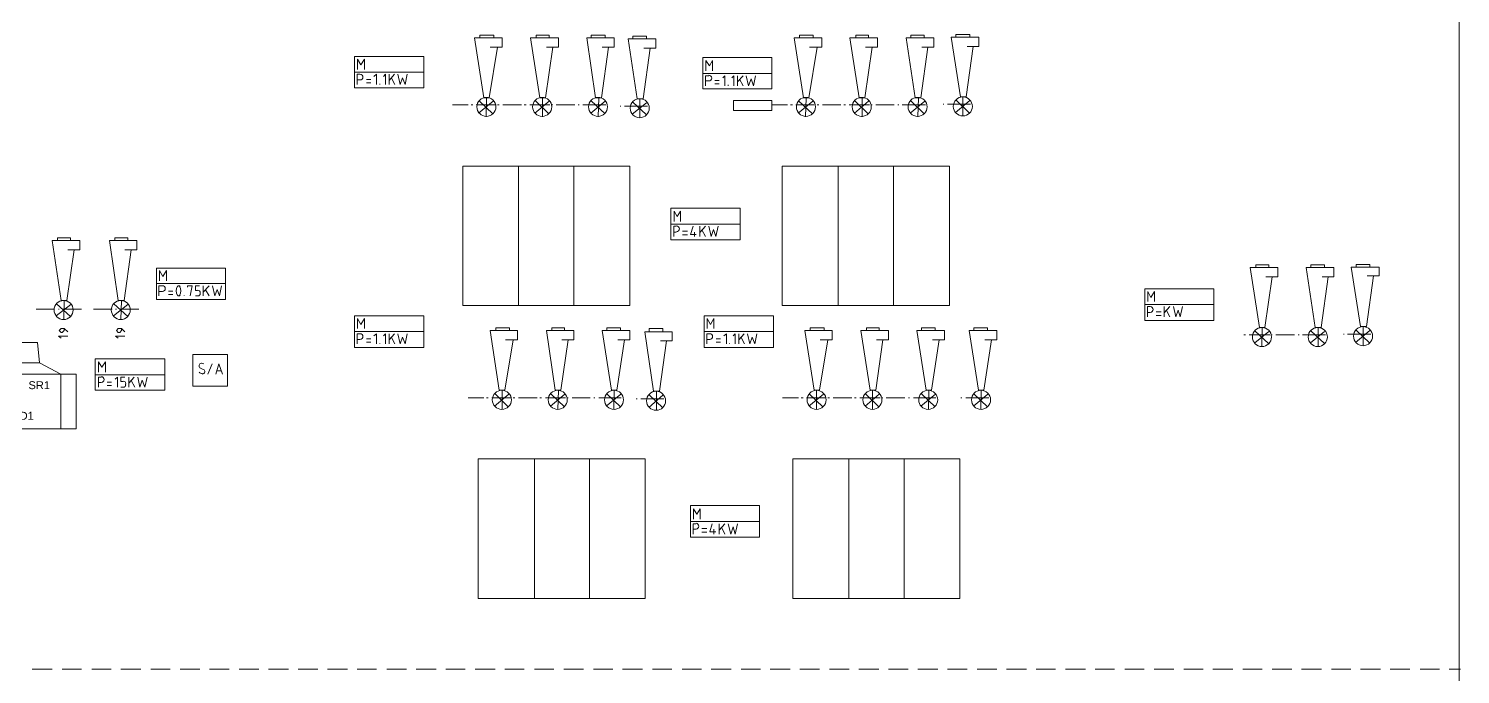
# Model space of a CAD drawing. Header units: millimetres. Extents: x 7 to 416, y 7 to 290.
# Drawn here: x 276.3 to 413.2, y 91.7 to 153.4 of the extents above; entities that cross this region are included whole.
import ezdxf

# ---------------------------------------------------------------- set-up
doc = ezdxf.new("R2010")
doc.units = ezdxf.units.MM
doc.header["$MEASUREMENT"] = 0
doc.layers.get('0').update_dxf_attribs({"linetype": 'CONTINUOUS'})
doc.styles.add('Arial$001', font='arial.ttf', dxfattribs={"height": 1.786464})

msp = doc.modelspace()

# ---------------------------------------------------------------- linework, layer by layer
at = {"color": 0, "linetype": 'Continuous', "lineweight": 15, "true_color": 0x000007}
msp.add_lwpolyline([(6.68, 6.59), (413.06, 6.59), (413.06, 290.09), (6.68, 290.09)], close=True, dxfattribs=at)
at = {"color": 0, "linetype": 'Continuous', "lineweight": 5, "true_color": 0x000007}
for points in [[(319.84, 146.78), (318.95, 152.51), (321.23, 152.51)], [(319.46, 152.76), (319.46, 152.51), (319.46, 152.51)], [(319.46, 152.76), (320.77, 152.76), (320.77, 152.76)], [(321.23, 152.51), (321.58, 152.51), (321.58, 151.61), (320.44, 151.61)], [(320.77, 152.76), (320.77, 152.51), (320.77, 152.51)], [(325.17, 146.78), (324.29, 152.51), (326.58, 152.51)], [(324.84, 152.76), (324.84, 152.51), (324.84, 152.51)], [(324.84, 152.76), (326.06, 152.76), (326.06, 152.76)], [(326.58, 152.51), (326.96, 152.51), (326.96, 151.61), (325.81, 151.61)], [(326.06, 152.76), (326.06, 152.51), (326.06, 152.51)], [(330.51, 146.78), (329.67, 152.51), (331.87, 152.51)], [(330.08, 152.76), (330.08, 152.51), (330.08, 152.51)], [(330.08, 152.76), (331.41, 152.76), (331.41, 152.76)], [(331.87, 152.51), (332.28, 152.51), (332.28, 151.61), (331.14, 151.61)], [(331.41, 152.76), (331.41, 152.51), (331.41, 152.51)], [(334.5, 146.7), (333.61, 152.42), (335.81, 152.42)], [(334.07, 152.67), (334.07, 152.42), (334.07, 152.42)], [(334.07, 152.67), (335.38, 152.67), (335.38, 152.67)], [(335.81, 152.42), (336.27, 152.42), (336.27, 151.53), (335.13, 151.53)], [(335.38, 152.67), (335.38, 152.42), (335.38, 152.42)], [(350.39, 146.78), (349.49, 152.51), (351.78, 152.51)], [(350, 152.76), (350, 152.51), (350, 152.51)], [(350, 152.76), (351.31, 152.76), (351.31, 152.76)], [(351.78, 152.51), (352.12, 152.51), (352.12, 151.61), (350.96, 151.61)], [(351.31, 152.76), (351.31, 152.51), (351.31, 152.51)], [(355.71, 146.78), (354.82, 152.51), (357.12, 152.51)], [(355.38, 152.76), (355.38, 152.51), (355.38, 152.51)], [(355.38, 152.76), (356.61, 152.76), (356.61, 152.76)], [(357.12, 152.51), (357.45, 152.51), (357.45, 151.61), (356.31, 151.61)], [(356.61, 152.76), (356.61, 152.51), (356.61, 152.51)], [(361.06, 146.78), (360.21, 152.51), (362.36, 152.51)], [(360.63, 152.76), (360.63, 152.51), (360.63, 152.51)], [(360.63, 152.76), (361.93, 152.76), (361.93, 152.76)], [(362.36, 152.51), (362.83, 152.51), (362.83, 151.61), (361.69, 151.61)], [(361.93, 152.76), (361.93, 152.51), (361.93, 152.51)], [(365.38, 146.87), (364.48, 152.59), (366.68, 152.59)], [(364.95, 152.84), (364.95, 152.59), (364.95, 152.59)], [(364.95, 152.84), (366.27, 152.84), (366.27, 152.84)], [(366.68, 152.59), (367.15, 152.59), (367.15, 151.7), (366.01, 151.7)], [(366.27, 152.84), (366.27, 152.59), (366.27, 152.59)], [(321.15, 151.61), (320.35, 146.78), (319.84, 146.78)], [(326.41, 151.61), (325.73, 146.78), (325.17, 146.78)], [(331.74, 151.61), (331.06, 146.78), (330.51, 146.78)], [(335.73, 151.53), (335.05, 146.7), (334.5, 146.7)], [(351.69, 151.61), (350.88, 146.78), (350.39, 146.78)], [(356.94, 151.61), (356.23, 146.78), (355.71, 146.78)], [(362.28, 151.61), (361.6, 146.78), (361.06, 146.78)], [(366.6, 151.7), (365.92, 146.87), (365.38, 146.87)], [(320.73, 146.45), (319.33, 145.31), (319.33, 145.31)], [(319.38, 146.48), (320.68, 145.26), (320.68, 145.26)], [(320.06, 144.96), (320.09, 146.78), (320.09, 146.78)], [(326.06, 146.45), (324.71, 145.31), (324.71, 145.31)], [(324.76, 146.48), (326.03, 145.26), (326.03, 145.26)], [(325.43, 144.96), (325.43, 146.78), (325.43, 146.78)], [(331.44, 146.45), (330.05, 145.31), (330.05, 145.31)], [(330.08, 146.48), (331.41, 145.26), (331.41, 145.26)], [(330.76, 144.96), (330.81, 146.78), (330.81, 146.78)], [(334.75, 144.88), (334.75, 146.7), (334.75, 146.7)], [(351.26, 146.45), (349.87, 145.31), (349.87, 145.31)], [(349.91, 146.48), (351.23, 145.26), (351.23, 145.26)], [(350.58, 144.96), (350.63, 146.78), (350.63, 146.78)], [(356.61, 146.45), (355.25, 145.31), (355.25, 145.31)], [(355.3, 146.48), (356.56, 145.26), (356.56, 145.26)], [(355.98, 144.96), (355.98, 146.78), (355.98, 146.78)], [(361.98, 146.45), (360.59, 145.31), (360.59, 145.31)], [(360.63, 146.48), (361.93, 145.26), (361.93, 145.26)], [(361.31, 144.96), (361.36, 146.78), (361.36, 146.78)], [(366.27, 146.53), (364.91, 145.39), (364.91, 145.39)], [(364.95, 146.58), (366.22, 145.34), (366.22, 145.34)], [(365.62, 145.05), (365.62, 146.87), (365.62, 146.87)], [(318.32, 146.1), (316.83, 146.1), (316.83, 146.1)], [(318.78, 146.1), (318.62, 146.1), (318.62, 146.1)], [(320.9, 146.1), (319.11, 146.1), (319.11, 146.1)], [(320.9, 146.1), (319.38, 146.1), (320.9, 146.1), (320.35, 146.1)], [(319.38, 146.1), (319.92, 146.1), (319.92, 146.1)], [(321.31, 146.1), (321.15, 146.1), (321.15, 146.1)], [(323.43, 146.1), (321.66, 146.1), (321.66, 146.1)], [(323.86, 146.1), (323.7, 146.1), (323.7, 146.1)], [(325.98, 146.1), (324.21, 146.1), (324.21, 146.1)], [(326.15, 146.1), (324.76, 146.1), (326.15, 146.1), (325.73, 146.1)], [(324.76, 146.1), (325.17, 146.1), (325.17, 146.1)], [(326.41, 146.1), (326.33, 146.1), (326.33, 146.1)], [(328.53, 146.1), (326.74, 146.1), (326.74, 146.1)], [(328.94, 146.1), (328.86, 146.1), (328.86, 146.1)], [(330.81, 146.1), (329.29, 146.1), (329.29, 146.1)], [(331.49, 146.1), (330, 146.1), (331.49, 146.1), (330.98, 146.1)], [(330, 146.1), (330.51, 146.1), (330.51, 146.1)], [(332.93, 145.99), (332.85, 145.99), (332.85, 145.99)], [(334.75, 145.99), (333.26, 145.99), (333.26, 145.99)], [(335.46, 145.99), (333.99, 145.99), (335.46, 145.99), (334.91, 145.99)], [(333.99, 145.99), (334.5, 145.99), (334.5, 145.99)], [(335.38, 146.32), (334.02, 145.23), (334.02, 145.23)], [(334.07, 146.37), (335.34, 145.18), (335.34, 145.18)], [(348.85, 146.1), (347.37, 146.1), (347.37, 146.1)], [(349.33, 146.1), (349.14, 146.1), (349.14, 146.1)], [(351.39, 146.1), (349.66, 146.1), (349.66, 146.1)], [(351.39, 146.1), (349.91, 146.1), (351.39, 146.1), (350.88, 146.1)], [(349.91, 146.1), (350.47, 146.1), (350.47, 146.1)], [(351.86, 146.1), (351.69, 146.1), (351.69, 146.1)], [(353.94, 146.1), (352.21, 146.1), (352.21, 146.1)], [(354.41, 146.1), (354.24, 146.1), (354.24, 146.1)], [(356.52, 146.1), (354.74, 146.1), (354.74, 146.1)], [(356.69, 146.1), (355.3, 146.1), (356.69, 146.1), (356.23, 146.1)], [(355.3, 146.1), (355.71, 146.1), (355.71, 146.1)], [(356.94, 146.1), (356.86, 146.1), (356.86, 146.1)], [(359.06, 146.1), (357.29, 146.1), (357.29, 146.1)], [(359.49, 146.1), (359.4, 146.1), (359.4, 146.1)], [(361.36, 146.1), (359.82, 146.1), (359.82, 146.1)], [(362.03, 146.1), (360.54, 146.1), (362.03, 146.1), (361.52, 146.1)], [(360.54, 146.1), (361.06, 146.1), (361.06, 146.1)], [(363.8, 146.19), (363.72, 146.19), (363.72, 146.19)], [(365.62, 146.19), (364.15, 146.19), (364.15, 146.19)], [(366.35, 146.19), (364.86, 146.19), (366.35, 146.19), (365.84, 146.19)], [(364.86, 146.19), (365.38, 146.19), (365.38, 146.19)], [(328.44, 126.93), (317.81, 126.93), (317.81, 140.26), (328.44, 140.26)], [(323.15, 140.26), (323.15, 126.93), (323.15, 126.93)], [(333.77, 140.26), (328.44, 140.26), (328.44, 126.93), (333.77, 126.93)], [(328.44, 140.26), (328.44, 126.93), (328.44, 126.93)], [(333.77, 140.26), (333.77, 126.93), (333.77, 126.93)], [(358.97, 126.93), (348.35, 126.93), (348.35, 140.26), (358.97, 140.26)], [(353.68, 140.26), (353.68, 126.93), (353.68, 126.93)], [(364.32, 140.26), (358.97, 140.26), (358.97, 126.93), (364.32, 126.93)], [(358.97, 140.26), (358.97, 126.93), (358.97, 126.93)], [(364.32, 140.26), (364.32, 126.93), (364.32, 126.93)], [(279.43, 127.42), (278.57, 133.15), (280.82, 133.15)], [(279.09, 133.4), (279.09, 133.15), (279.09, 133.15)], [(279.09, 133.4), (280.31, 133.4), (280.31, 133.4)], [(280.82, 133.15), (281.21, 133.15), (281.21, 132.25), (280.06, 132.25)], [(280.31, 133.4), (280.31, 133.15), (280.31, 133.15)], [(284.89, 127.42), (284.05, 133.15), (286.33, 133.15)], [(284.55, 133.4), (284.55, 133.15), (284.55, 133.15)], [(284.55, 133.4), (285.79, 133.4), (285.79, 133.4)], [(286.33, 133.15), (286.67, 133.15), (286.67, 132.25), (285.52, 132.25)], [(285.79, 133.4), (285.79, 133.15), (285.79, 133.15)], [(280.66, 132.25), (279.98, 127.42), (279.43, 127.42)], [(286.12, 132.25), (285.44, 127.42), (284.89, 127.42)], [(393.97, 124.84), (393.07, 130.57), (395.36, 130.57)], [(393.62, 130.82), (393.62, 130.57), (393.62, 130.57)], [(393.62, 130.82), (394.86, 130.82), (394.86, 130.82)], [(395.36, 130.57), (395.71, 130.57), (395.71, 129.67), (394.56, 129.67)], [(394.86, 130.82), (394.86, 130.57), (394.86, 130.57)], [(399.3, 124.84), (398.42, 130.57), (400.62, 130.57)], [(398.88, 130.82), (398.88, 130.57), (398.88, 130.57)], [(398.88, 130.82), (400.19, 130.82), (400.19, 130.82)], [(400.62, 130.57), (401.08, 130.57), (401.08, 129.67), (399.94, 129.67)], [(400.19, 130.82), (400.19, 130.57), (400.19, 130.57)], [(403.63, 124.92), (402.74, 130.6), (404.94, 130.6)], [(403.2, 130.87), (403.2, 130.6), (403.2, 130.6)], [(403.2, 130.87), (404.51, 130.87), (404.51, 130.87)], [(404.94, 130.6), (405.4, 130.6), (405.4, 129.76), (404.26, 129.76)], [(404.51, 130.87), (404.51, 130.6), (404.51, 130.6)], [(395.19, 129.67), (394.48, 124.84), (393.97, 124.84)], [(400.54, 129.67), (399.86, 124.84), (399.3, 124.84)], [(404.86, 129.76), (404.18, 124.92), (403.63, 124.92)], [(279.68, 125.6), (279.73, 127.42), (279.73, 127.42)], [(285.14, 125.6), (285.19, 127.42), (285.19, 127.42)], [(278.79, 126.58), (277.05, 126.58), (277.05, 126.58)], [(280.36, 127.04), (278.95, 125.95), (278.95, 125.95)], [(279, 127.09), (280.31, 125.9), (280.31, 125.9)], [(279.25, 126.58), (279.17, 126.58), (279.17, 126.58)], [(281.37, 126.58), (279.6, 126.58), (279.6, 126.58)], [(284.3, 126.58), (282.51, 126.58), (282.51, 126.58)], [(285.82, 127.04), (284.43, 125.95), (284.43, 125.95)], [(284.46, 127.09), (285.79, 125.9), (285.79, 125.9)], [(284.73, 126.58), (284.63, 126.58), (284.63, 126.58)], [(286.85, 126.58), (285.06, 126.58), (285.06, 126.58)], [(280.06, 124.43), (279.73, 124.73), (279.43, 124.73), (279.25, 124.54), (279.43, 124.35), (279.52, 124.35), (279.73, 124.54), (279.73, 124.73)], [(285.52, 124.43), (285.19, 124.73), (284.89, 124.73), (284.73, 124.54), (284.89, 124.35), (285.03, 124.35), (285.19, 124.54), (285.19, 124.73)], [(321.31, 118.84), (320.44, 124.54), (322.72, 124.54)], [(320.98, 124.81), (320.98, 124.54), (320.98, 124.54)], [(320.98, 124.81), (322.29, 124.81), (322.29, 124.81)], [(322.72, 124.54), (323.05, 124.54), (323.05, 123.67), (321.91, 123.67)], [(322.29, 124.81), (322.29, 124.54), (322.29, 124.54)], [(326.66, 118.84), (325.81, 124.54), (328.05, 124.54)], [(326.33, 124.81), (326.33, 124.54), (326.33, 124.54)], [(326.33, 124.81), (327.55, 124.81), (327.55, 124.81)], [(328.05, 124.54), (328.44, 124.54), (328.44, 123.67), (327.29, 123.67)], [(327.55, 124.81), (327.55, 124.54), (327.55, 124.54)], [(332.04, 118.84), (331.14, 124.54), (333.34, 124.54)], [(331.57, 124.81), (331.57, 124.54), (331.57, 124.54)], [(331.57, 124.81), (332.88, 124.81), (332.88, 124.81)], [(333.34, 124.54), (333.77, 124.54), (333.77, 123.67), (332.63, 123.67)], [(332.88, 124.81), (332.88, 124.54), (332.88, 124.54)], [(335.64, 124.73), (335.64, 124.43), (335.64, 124.43)], [(335.64, 124.73), (336.95, 124.73), (336.95, 124.73)], [(336.95, 124.73), (336.95, 124.43), (336.95, 124.43)], [(351.39, 118.84), (350.5, 124.54), (352.8, 124.54)], [(351.01, 124.81), (351.01, 124.54), (351.01, 124.54)], [(351.01, 124.81), (352.37, 124.81), (352.37, 124.81)], [(352.8, 124.54), (353.13, 124.54), (353.13, 123.67), (351.99, 123.67)], [(352.37, 124.81), (352.37, 124.54), (352.37, 124.54)], [(356.74, 118.84), (355.85, 124.54), (358.13, 124.54)], [(356.39, 124.81), (356.39, 124.54), (356.39, 124.54)], [(356.39, 124.81), (357.62, 124.81), (357.62, 124.81)], [(358.13, 124.54), (358.51, 124.54), (358.51, 123.67), (357.37, 123.67)], [(357.62, 124.81), (357.62, 124.54), (357.62, 124.54)], [(362.12, 118.84), (361.22, 124.54), (363.42, 124.54)], [(361.65, 124.81), (361.65, 124.54), (361.65, 124.54)], [(361.65, 124.81), (362.96, 124.81), (362.96, 124.81)], [(363.42, 124.54), (363.85, 124.54), (363.85, 123.67), (362.71, 123.67)], [(362.96, 124.81), (362.96, 124.54), (362.96, 124.54)], [(367.11, 118.84), (366.22, 124.54), (368.42, 124.54)], [(366.65, 124.81), (366.65, 124.54), (366.65, 124.54)], [(366.65, 124.81), (367.96, 124.81), (367.96, 124.81)], [(368.42, 124.54), (368.85, 124.54), (368.85, 123.67), (367.71, 123.67)], [(367.96, 124.81), (367.96, 124.54), (367.96, 124.54)], [(394.18, 123.02), (394.22, 124.84), (394.22, 124.84)], [(399.56, 123.02), (399.56, 124.84), (399.56, 124.84)], [(404.51, 124.54), (403.15, 123.4), (403.15, 123.4)], [(403.2, 124.59), (404.48, 123.37), (404.48, 123.37)], [(403.88, 123.1), (403.88, 124.92), (403.88, 124.92)], [(275.7, 123.4), (277.18, 123.4), (277.18, 123.4)], [(279.39, 120.39), (277.35, 121.45), (277.18, 123.4)], [(280.06, 124), (279.17, 124), (279.43, 123.83)], [(285.52, 124), (284.63, 124), (284.89, 123.83)], [(322.64, 123.67), (321.83, 118.84), (321.31, 118.84)], [(327.88, 123.67), (327.2, 118.84), (326.66, 118.84)], [(333.26, 123.67), (332.55, 118.84), (332.04, 118.84)], [(336.06, 118.75), (335.21, 124.43), (337.38, 124.43)], [(337.3, 123.57), (336.62, 118.75), (336.06, 118.75)], [(337.38, 124.43), (337.84, 124.43), (337.84, 123.57), (336.7, 123.57)], [(352.7, 123.67), (351.91, 118.84), (351.39, 118.84)], [(357.96, 123.67), (357.29, 118.84), (356.74, 118.84)], [(363.34, 123.67), (362.61, 118.84), (362.12, 118.84)], [(368.34, 123.67), (367.63, 118.84), (367.11, 118.84)], [(392.64, 124.13), (392.48, 124.13), (392.48, 124.13)], [(394.73, 124.13), (392.99, 124.13), (392.99, 124.13)], [(393.51, 124.51), (394.81, 123.32), (394.81, 123.32)], [(394.86, 124.46), (393.51, 123.37), (393.51, 123.37)], [(394.94, 124.13), (393.51, 124.13), (394.94, 124.13), (394.48, 124.13)], [(393.51, 124.13), (393.97, 124.13), (393.97, 124.13)], [(395.19, 124.13), (395.11, 124.13), (395.11, 124.13)], [(397.31, 124.13), (395.54, 124.13), (395.54, 124.13)], [(397.74, 124.13), (397.66, 124.13), (397.66, 124.13)], [(399.56, 124.13), (398.07, 124.13), (398.07, 124.13)], [(400.27, 124.13), (398.8, 124.13), (400.27, 124.13), (399.78, 124.13)], [(398.8, 124.13), (399.3, 124.13), (399.3, 124.13)], [(400.19, 124.46), (398.83, 123.37), (398.83, 123.37)], [(398.88, 124.51), (400.19, 123.32), (400.19, 123.32)], [(402.06, 124.21), (401.98, 124.21), (401.98, 124.21)], [(403.88, 124.21), (402.39, 124.21), (402.39, 124.21)], [(404.59, 124.21), (403.12, 124.21), (404.59, 124.21), (404.05, 124.21)], [(403.12, 124.21), (403.63, 124.21), (403.63, 124.21)], [(275.53, 121.45), (277.35, 121.45), (277.35, 121.45)], [(279.39, 115.15), (279.39, 120.39), (279.39, 120.39)], [(319.84, 118.11), (318.32, 118.11), (318.32, 118.11)], [(320.25, 118.11), (320.09, 118.11), (320.09, 118.11)], [(322.37, 118.11), (320.6, 118.11), (320.6, 118.11)], [(322.21, 118.46), (320.85, 117.31), (320.85, 117.31)], [(320.9, 118.49), (322.17, 117.26), (322.17, 117.26)], [(322.37, 118.11), (320.9, 118.11), (322.37, 118.11), (321.83, 118.11)], [(320.9, 118.11), (321.41, 118.11), (321.41, 118.11)], [(321.58, 117.02), (321.58, 118.84), (321.58, 118.84)], [(322.8, 118.11), (322.64, 118.11), (322.64, 118.11)], [(324.92, 118.11), (323.15, 118.11), (323.15, 118.11)], [(325.35, 118.11), (325.17, 118.11), (325.17, 118.11)], [(327.47, 118.11), (325.73, 118.11), (325.73, 118.11)], [(327.58, 118.46), (326.19, 117.31), (326.19, 117.31)], [(326.23, 118.49), (327.55, 117.26), (327.55, 117.26)], [(327.63, 118.11), (326.23, 118.11), (327.63, 118.11), (327.2, 118.11)], [(326.23, 118.11), (326.66, 118.11), (326.66, 118.11)], [(326.91, 117.02), (326.96, 118.84), (326.96, 118.84)], [(327.88, 118.11), (327.8, 118.11), (327.8, 118.11)], [(330, 118.11), (328.26, 118.11), (328.26, 118.11)], [(330.43, 118.11), (330.35, 118.11), (330.35, 118.11)], [(332.28, 118.11), (330.81, 118.11), (330.81, 118.11)], [(332.96, 118.11), (331.49, 118.11), (332.96, 118.11), (332.47, 118.11)], [(331.49, 118.11), (332.04, 118.11), (332.04, 118.11)], [(332.93, 118.46), (331.52, 117.31), (331.52, 117.31)], [(331.57, 118.49), (332.88, 117.26), (332.88, 117.26)], [(332.25, 117.02), (332.28, 118.84), (332.28, 118.84)], [(334.5, 118.03), (334.4, 118.03), (334.4, 118.03)], [(336.32, 118.03), (334.83, 118.03), (334.83, 118.03)], [(337.03, 118.03), (335.56, 118.03), (337.03, 118.03), (336.52, 118.03)], [(335.56, 118.03), (336.06, 118.03), (336.06, 118.03)], [(336.95, 118.37), (335.59, 117.21), (335.59, 117.21)], [(335.64, 118.41), (336.95, 117.18), (336.95, 117.18)], [(336.32, 116.93), (336.32, 118.75), (336.32, 118.75)], [(349.91, 118.11), (348.38, 118.11), (348.38, 118.11)], [(350.34, 118.11), (350.17, 118.11), (350.17, 118.11)], [(352.45, 118.11), (350.68, 118.11), (350.68, 118.11)], [(352.29, 118.46), (350.88, 117.31), (350.88, 117.31)], [(350.93, 118.49), (352.24, 117.26), (352.24, 117.26)], [(352.45, 118.11), (350.93, 118.11), (352.45, 118.11), (351.91, 118.11)], [(350.93, 118.11), (351.48, 118.11), (351.48, 118.11)], [(351.61, 117.02), (351.64, 118.84), (351.64, 118.84)], [(352.88, 118.11), (352.7, 118.11), (352.7, 118.11)], [(355, 118.11), (353.21, 118.11), (353.21, 118.11)], [(355.42, 118.11), (355.25, 118.11), (355.25, 118.11)], [(357.53, 118.11), (355.76, 118.11), (355.76, 118.11)], [(357.62, 118.46), (356.26, 117.31), (356.26, 117.31)], [(356.31, 118.49), (357.58, 117.26), (357.58, 117.26)], [(357.7, 118.11), (356.31, 118.11), (357.7, 118.11), (357.29, 118.11)], [(356.31, 118.11), (356.74, 118.11), (356.74, 118.11)], [(356.99, 117.02), (356.99, 118.84), (356.99, 118.84)], [(357.96, 118.11), (357.88, 118.11), (357.88, 118.11)], [(360.08, 118.11), (358.29, 118.11), (358.29, 118.11)], [(360.5, 118.11), (360.41, 118.11), (360.41, 118.11)], [(362.36, 118.11), (360.88, 118.11), (360.88, 118.11)], [(363.04, 118.11), (361.55, 118.11), (363.04, 118.11), (362.53, 118.11)], [(361.55, 118.11), (362.12, 118.11), (362.12, 118.11)], [(362.99, 118.46), (361.6, 117.31), (361.6, 117.31)], [(361.65, 118.49), (362.96, 117.26), (362.96, 117.26)], [(362.33, 117.02), (362.36, 118.84), (362.36, 118.84)], [(365.51, 118.11), (365.41, 118.11), (365.41, 118.11)], [(367.36, 118.11), (365.89, 118.11), (365.89, 118.11)], [(368.09, 118.11), (366.57, 118.11), (368.09, 118.11), (367.53, 118.11)], [(366.57, 118.11), (367.11, 118.11), (367.11, 118.11)], [(366.65, 118.49), (367.96, 117.26), (367.96, 117.26)], [(368.01, 118.46), (366.65, 117.35), (366.65, 117.35)], [(367.33, 117.02), (367.36, 118.84), (367.36, 118.84)], [(329.92, 98.96), (319.29, 98.96), (319.29, 112.3), (329.92, 112.3)], [(324.67, 112.3), (324.67, 98.96), (324.67, 98.96)], [(335.26, 112.3), (329.92, 112.3), (329.92, 98.96), (335.26, 98.96)], [(329.92, 112.3), (329.92, 98.96), (329.92, 98.96)], [(335.26, 112.3), (335.26, 98.96), (335.26, 98.96)], [(360, 98.96), (349.36, 98.96), (349.36, 112.3), (360, 112.3)], [(354.7, 112.3), (354.7, 98.96), (354.7, 98.96)], [(365.33, 112.3), (360, 112.3), (360, 98.96), (365.33, 98.96)], [(360, 112.3), (360, 98.96), (360, 98.96)], [(365.33, 112.3), (365.33, 98.96), (365.33, 98.96)]]:
    msp.add_lwpolyline(points, dxfattribs=at)
at = {"color": 0, "linetype": 'Continuous', "lineweight": 15, "true_color": 0x000005}
for points in [[(307.46, 147.73), (314.08, 147.73), (314.08, 150.72), (307.46, 150.72)], [(340.76, 147.64), (347.37, 147.64), (347.37, 150.64), (340.76, 150.64)], [(337.71, 133.23), (344.33, 133.23), (344.33, 136.24), (337.71, 136.24)], [(288.54, 127.52), (295.14, 127.52), (295.14, 130.52), (288.54, 130.52)], [(383, 125.52), (389.6, 125.52), (389.6, 128.53), (383, 128.53)], [(307.46, 122.94), (314.08, 122.94), (314.08, 125.95), (307.46, 125.95)], [(340.89, 122.94), (347.51, 122.94), (347.51, 125.95), (340.89, 125.95)], [(282.69, 118.84), (289.35, 118.84), (289.35, 121.83), (282.69, 121.83)], [(339.58, 104.8), (346.18, 104.8), (346.18, 107.82), (339.58, 107.82)]]:
    msp.add_lwpolyline(points, close=True, dxfattribs=at)
for points in [[(307.46, 149.25), (314.08, 149.25), (314.08, 149.25)], [(307.76, 149.5), (307.76, 150.47), (308.06, 149.93), (308.41, 150.47), (308.41, 149.5)], [(341.05, 149.36), (341.05, 150.34), (341.4, 149.84), (341.7, 150.34), (341.7, 149.36)], [(307.73, 148.06), (307.73, 149.03), (307.98, 149.03)], [(307.98, 148.49), (307.73, 148.49), (307.73, 148.49)], [(309.04, 148.52), (308.61, 148.52), (308.61, 148.52)], [(308.61, 148.22), (309.04, 148.22), (309.04, 148.22)], [(309.58, 148.06), (309.58, 149.03), (309.33, 148.82)], [(309.88, 148.06), (309.88, 148.11), (309.88, 148.11)], [(310.44, 148.06), (310.44, 149.03), (310.23, 148.82)], [(310.77, 148.06), (310.77, 149.03), (310.77, 149.03)], [(311.29, 149.03), (310.77, 148.44), (310.77, 148.44)], [(310.99, 148.65), (311.32, 148.06), (311.32, 148.06)], [(311.62, 149.03), (311.83, 148.06), (312.05, 148.7), (312.3, 148.06), (312.51, 149.03)], [(340.76, 149.12), (347.37, 149.12), (347.37, 149.12)], [(341.02, 147.92), (341.02, 148.9), (341.32, 148.9)], [(341.32, 148.4), (341.02, 148.4), (341.02, 148.4)], [(342.33, 148.44), (341.91, 148.44), (341.91, 148.44)], [(341.91, 148.11), (342.33, 148.11), (342.33, 148.11)], [(342.87, 147.92), (342.87, 148.9), (342.67, 148.7)], [(343.17, 147.92), (343.17, 148.02), (343.17, 148.02)], [(343.73, 147.92), (343.73, 148.9), (343.52, 148.7)], [(344.06, 147.92), (344.06, 148.9), (344.06, 148.9)], [(344.61, 148.9), (344.06, 148.3), (344.06, 148.3)], [(344.28, 148.57), (344.61, 147.92), (344.61, 147.92)], [(344.91, 148.9), (345.12, 147.92), (345.39, 148.6), (345.59, 147.92), (345.8, 148.9)], [(338.01, 134.97), (338.01, 135.94), (338.31, 135.43), (338.64, 135.94), (338.64, 134.97)], [(337.71, 134.72), (344.33, 134.72), (344.33, 134.72)], [(337.98, 133.53), (337.98, 134.51), (338.22, 134.51)], [(339.83, 134.51), (339.58, 133.74), (340.13, 133.74)], [(340.47, 133.53), (340.47, 134.51), (340.47, 134.51)], [(341.02, 134.51), (340.47, 133.91), (340.47, 133.91)], [(340.67, 134.16), (341.02, 133.53), (341.02, 133.53)], [(341.32, 134.51), (341.57, 133.53), (341.78, 134.21), (342, 133.53), (342.21, 134.51)], [(338.22, 133.96), (337.98, 133.96), (337.98, 133.96)], [(339.28, 134.04), (338.82, 134.04), (338.82, 134.04)], [(338.82, 133.69), (339.28, 133.69), (339.28, 133.69)], [(339.96, 133.96), (339.96, 133.53), (339.96, 133.53)], [(288.83, 129.29), (288.83, 130.27), (289.16, 129.72), (289.51, 130.27), (289.51, 129.29)], [(288.54, 129.04), (295.14, 129.04), (295.14, 129.04)], [(288.78, 127.85), (288.78, 128.83), (289.08, 128.83)], [(291.76, 127.85), (291.96, 128.83), (291.5, 128.83), (291.5, 128.7)], [(292.47, 128.37), (292.26, 128.37), (292.26, 128.83), (292.64, 128.83)], [(293.02, 127.85), (293.02, 128.83), (293.02, 128.83)], [(293.58, 128.83), (293.02, 128.23), (293.02, 128.23)], [(293.91, 128.83), (294.13, 127.85), (294.34, 128.48), (294.56, 127.85), (294.76, 128.83)], [(289.08, 128.28), (288.78, 128.28), (288.78, 128.28)], [(290.11, 128.32), (289.68, 128.32), (289.68, 128.32)], [(289.68, 127.99), (290.11, 127.99), (290.11, 127.99)], [(291.2, 127.85), (291.2, 127.9), (291.2, 127.9)], [(292.26, 127.85), (292.47, 127.85), (292.47, 127.85)], [(292.72, 128.07), (292.72, 128.15), (292.72, 128.15)], [(293.23, 128.45), (293.58, 127.85), (293.58, 127.85)], [(383.3, 127.31), (383.3, 128.28), (383.59, 127.72), (383.92, 128.28), (383.92, 127.31)], [(383, 127.04), (389.6, 127.04), (389.6, 127.04)], [(383.25, 125.87), (383.25, 126.84), (383.51, 126.84)], [(383.51, 126.28), (383.25, 126.28), (383.25, 126.28)], [(384.57, 126.33), (384.09, 126.33), (384.09, 126.33)], [(384.09, 125.98), (384.57, 125.98), (384.57, 125.98)], [(384.85, 125.87), (384.85, 126.84), (384.85, 126.84)], [(385.41, 126.84), (384.85, 126.25), (384.85, 126.25)], [(385.07, 126.46), (385.41, 125.87), (385.41, 125.87)], [(385.74, 126.84), (385.96, 125.87), (386.18, 126.5), (386.39, 125.87), (386.59, 126.84)], [(307.76, 124.73), (307.76, 125.69), (308.06, 125.14), (308.41, 125.69), (308.41, 124.73)], [(341.19, 124.73), (341.19, 125.69), (341.48, 125.14), (341.81, 125.69), (341.81, 124.73)], [(307.46, 124.46), (314.08, 124.46), (314.08, 124.46)], [(307.73, 123.29), (307.73, 124.25), (307.98, 124.25)], [(307.98, 123.7), (307.73, 123.7), (307.73, 123.7)], [(309.04, 123.75), (308.61, 123.75), (308.61, 123.75)], [(308.61, 123.45), (309.04, 123.45), (309.04, 123.45)], [(309.58, 123.29), (309.58, 124.25), (309.33, 124.05)], [(309.88, 123.29), (309.88, 123.32), (309.88, 123.32)], [(310.44, 123.29), (310.44, 124.25), (310.23, 124.05)], [(310.77, 123.29), (310.77, 124.25), (310.77, 124.25)], [(311.29, 124.25), (310.77, 123.67), (310.77, 123.67)], [(310.99, 123.87), (311.32, 123.29), (311.32, 123.29)], [(311.62, 124.25), (311.83, 123.29), (312.05, 123.92), (312.3, 123.29), (312.51, 124.25)], [(340.89, 124.46), (347.51, 124.46), (347.51, 124.46)], [(341.15, 123.29), (341.15, 124.25), (341.4, 124.25)], [(341.4, 123.7), (341.15, 123.7), (341.15, 123.7)], [(342.46, 123.75), (342.03, 123.75), (342.03, 123.75)], [(342.03, 123.45), (342.46, 123.45), (342.46, 123.45)], [(343.01, 123.29), (343.01, 124.25), (342.76, 124.05)], [(343.3, 123.29), (343.3, 123.32), (343.3, 123.32)], [(343.85, 123.29), (343.85, 124.25), (343.65, 124.05)], [(344.2, 123.29), (344.2, 124.25), (344.2, 124.25)], [(344.71, 124.25), (344.2, 123.67), (344.2, 123.67)], [(344.41, 123.87), (344.74, 123.29), (344.74, 123.29)], [(345.04, 124.25), (345.26, 123.29), (345.47, 123.92), (345.72, 123.29), (345.93, 124.25)], [(282.99, 120.57), (282.99, 121.55), (283.32, 121.04), (283.67, 121.55), (283.67, 120.57)], [(282.69, 120.31), (289.35, 120.31), (289.35, 120.31)], [(282.99, 119.13), (282.99, 120.11), (283.24, 120.11)], [(283.24, 119.6), (282.99, 119.6), (282.99, 119.6)], [(284.25, 119.63), (283.84, 119.63), (283.84, 119.63)], [(283.84, 119.3), (284.25, 119.3), (284.25, 119.3)], [(284.81, 119.13), (284.81, 120.11), (284.6, 119.89)], [(285.36, 119.68), (285.14, 119.68), (285.14, 120.11), (285.52, 120.11)], [(285.14, 119.13), (285.36, 119.13), (285.36, 119.13)], [(285.57, 119.33), (285.57, 119.46), (285.57, 119.46)], [(285.9, 119.13), (285.9, 120.11), (285.9, 120.11)], [(286.42, 120.11), (285.9, 119.51), (285.9, 119.51)], [(286.12, 119.76), (286.47, 119.13), (286.47, 119.13)], [(286.75, 120.11), (286.96, 119.13), (287.18, 119.81), (287.43, 119.13), (287.64, 120.11)], [(339.88, 106.54), (339.88, 107.52), (340.18, 107.01), (340.51, 107.52), (340.51, 106.54)], [(339.58, 106.29), (346.18, 106.29), (346.18, 106.29)], [(339.83, 105.1), (339.83, 106.08), (340.09, 106.08)], [(340.09, 105.57), (339.83, 105.57), (339.83, 105.57)], [(341.15, 105.62), (340.67, 105.62), (340.67, 105.62)], [(341.65, 106.08), (341.43, 105.32), (342, 105.32)], [(341.81, 105.57), (341.81, 105.1), (341.81, 105.1)], [(342.33, 105.1), (342.33, 106.08), (342.33, 106.08)], [(342.87, 106.08), (342.33, 105.48), (342.33, 105.48)], [(342.54, 105.75), (342.87, 105.1), (342.87, 105.1)], [(343.17, 106.08), (343.44, 105.1), (343.65, 105.78), (343.85, 105.1), (344.06, 106.08)], [(340.67, 105.28), (341.15, 105.28), (341.15, 105.28)]]:
    msp.add_lwpolyline(points, dxfattribs=at)
at = {"color": 0, "linetype": 'Continuous', "lineweight": 5, "true_color": 0x000007}
for points in [[(343.68, 145.56), (343.68, 146.53), (347.37, 146.53), (347.37, 145.56)], [(280.87, 115.15), (280.87, 120.39), (271.92, 120.39), (271.92, 115.15)]]:
    msp.add_lwpolyline(points, close=True, dxfattribs=at)
at = {"color": 0, "linetype": 'Continuous', "lineweight": 15, "true_color": 0x000003}
msp.add_lwpolyline([(292.01, 119.25), (295.32, 119.25), (295.32, 122.26), (292.01, 122.26)], close=True, dxfattribs=at)
for points in [[(292.69, 120.99), (292.99, 120.82), (292.99, 120.82)], [(293.45, 120.39), (293.88, 121.37), (293.88, 121.37)], [(294.21, 120.39), (294.51, 121.37), (294.84, 120.39)], [(294.76, 120.69), (294.29, 120.69), (294.29, 120.69)]]:
    msp.add_lwpolyline(points, dxfattribs=at)
at = {"color": 0, "linetype": 'Continuous', "lineweight": 20, "true_color": 0xbababa}
for points in [[(276.67, 92.18), (278.57, 92.18), (278.57, 92.18)], [(279.52, 92.18), (281.37, 92.18), (281.37, 92.18)], [(282.35, 92.18), (284.22, 92.18), (284.22, 92.18)], [(285.14, 92.18), (287.05, 92.18), (287.05, 92.18)], [(287.99, 92.18), (289.84, 92.18), (289.84, 92.18)], [(290.79, 92.18), (292.69, 92.18), (292.69, 92.18)], [(293.61, 92.18), (295.48, 92.18), (295.48, 92.18)], [(296.46, 92.18), (298.31, 92.18), (298.31, 92.18)], [(299.26, 92.18), (301.16, 92.18), (301.16, 92.18)], [(302.09, 92.18), (303.96, 92.18), (303.96, 92.18)], [(304.88, 92.18), (306.79, 92.18), (306.79, 92.18)], [(307.73, 92.18), (309.58, 92.18), (309.58, 92.18)], [(310.56, 92.18), (312.43, 92.18), (312.43, 92.18)], [(313.35, 92.18), (315.26, 92.18), (315.26, 92.18)], [(316.2, 92.18), (318.05, 92.18), (318.05, 92.18)], [(319, 92.18), (320.9, 92.18), (320.9, 92.18)], [(321.83, 92.18), (323.7, 92.18), (323.7, 92.18)], [(324.67, 92.18), (326.53, 92.18), (326.53, 92.18)], [(327.47, 92.18), (329.37, 92.18), (329.37, 92.18)], [(330.3, 92.18), (332.17, 92.18), (332.17, 92.18)], [(333.09, 92.18), (335, 92.18), (335, 92.18)], [(335.94, 92.18), (337.79, 92.18), (337.79, 92.18)], [(338.77, 92.18), (340.64, 92.18), (340.64, 92.18)], [(341.57, 92.18), (343.47, 92.18), (343.47, 92.18)], [(344.41, 92.18), (346.27, 92.18), (346.27, 92.18)], [(347.21, 92.18), (349.11, 92.18), (349.11, 92.18)], [(350.04, 92.18), (351.91, 92.18), (351.91, 92.18)], [(352.88, 92.18), (354.74, 92.18), (354.74, 92.18)], [(355.68, 92.18), (357.58, 92.18), (357.58, 92.18)], [(358.51, 92.18), (360.38, 92.18), (360.38, 92.18)], [(361.31, 92.18), (363.21, 92.18), (363.21, 92.18)], [(364.15, 92.18), (366.01, 92.18), (366.01, 92.18)], [(366.98, 92.18), (368.85, 92.18), (368.85, 92.18)], [(369.78, 92.18), (371.68, 92.18), (371.68, 92.18)], [(372.62, 92.18), (374.48, 92.18), (374.48, 92.18)], [(375.42, 92.18), (377.32, 92.18), (377.32, 92.18)], [(378.25, 92.18), (380.12, 92.18), (380.12, 92.18)], [(381.1, 92.18), (382.95, 92.18), (382.95, 92.18)], [(383.89, 92.18), (385.79, 92.18), (385.79, 92.18)], [(386.72, 92.18), (388.59, 92.18), (388.59, 92.18)], [(389.52, 92.18), (391.42, 92.18), (391.42, 92.18)], [(392.36, 92.18), (394.22, 92.18), (394.22, 92.18)], [(395.19, 92.18), (397.06, 92.18), (397.06, 92.18)], [(397.99, 92.18), (399.89, 92.18), (399.89, 92.18)], [(400.84, 92.18), (402.69, 92.18), (402.69, 92.18)], [(403.63, 92.18), (405.53, 92.18), (405.53, 92.18)], [(406.46, 92.18), (408.33, 92.18), (408.33, 92.18)], [(409.31, 92.18), (411.16, 92.18), (411.16, 92.18)], [(412.1, 92.18), (413.16, 92.18), (413.16, 92.18)]]:
    msp.add_lwpolyline(points, dxfattribs=at)
at = {"color": 0, "linetype": 'Continuous', "lineweight": 15, "true_color": 0x000005}
for points in [[(307.99, 148.49), (308.16, 148.49), (308.27, 148.6), (308.27, 148.75), (308.27, 148.75), (308.27, 148.92), (308.16, 149.03), (307.99, 149.03)], [(341.33, 148.4), (341.48, 148.4), (341.62, 148.52), (341.62, 148.67), (341.62, 148.67), (341.62, 148.82), (341.48, 148.95), (341.33, 148.95)], [(338.24, 133.99), (338.39, 133.99), (338.52, 134.12), (338.52, 134.27), (338.52, 134.27), (338.52, 134.42), (338.39, 134.54), (338.24, 134.54)], [(289.11, 128.28), (289.26, 128.28), (289.38, 128.4), (289.38, 128.55), (289.38, 128.55), (289.38, 128.7), (289.26, 128.83), (289.11, 128.83)], [(290.79, 128.76), (290.77, 128.81), (290.72, 128.83), (290.67, 128.83), (290.67, 128.83), (290.62, 128.83), (290.59, 128.81), (290.55, 128.76)], [(290.55, 127.92), (290.59, 127.87), (290.62, 127.85), (290.67, 127.85), (290.67, 127.85), (290.72, 127.85), (290.77, 127.87), (290.79, 127.92)], [(383.53, 126.28), (383.68, 126.28), (383.79, 126.41), (383.79, 126.56), (383.79, 126.56), (383.79, 126.71), (383.68, 126.84), (383.53, 126.84)], [(307.99, 123.7), (308.16, 123.7), (308.27, 123.83), (308.27, 123.98), (308.27, 123.98), (308.27, 124.13), (308.16, 124.25), (307.99, 124.25)], [(341.42, 123.7), (341.57, 123.7), (341.7, 123.83), (341.7, 123.98), (341.7, 123.98), (341.7, 124.13), (341.57, 124.25), (341.42, 124.25)], [(283.26, 119.6), (283.41, 119.6), (283.54, 119.71), (283.54, 119.86), (283.54, 119.86), (283.54, 120.03), (283.41, 120.14), (283.26, 120.14)], [(340.11, 105.57), (340.26, 105.57), (340.37, 105.7), (340.37, 105.85), (340.37, 105.85), (340.37, 106), (340.26, 106.13), (340.11, 106.13)]]:
    msp.add_open_spline(points, degree=3, knots=[0, 0, 0, 0, 0.125, 0.125, 0.125, 0.125, 1, 1, 1, 1], dxfattribs=at)
at = {"color": 0, "linetype": 'Continuous', "lineweight": 5, "true_color": 0x000007}
for points in [[(320.98, 145.92), (320.98, 146.42), (320.57, 146.83), (320.07, 146.83), (320.07, 146.83), (319.58, 146.83), (319.16, 146.42), (319.16, 145.92), (319.16, 145.92), (319.16, 145.41), (319.58, 145.01), (320.07, 145.01), (320.07, 145.01), (320.57, 145.01), (320.98, 145.41), (320.98, 145.92)], [(326.33, 145.92), (326.33, 146.42), (325.91, 146.83), (325.4, 146.83), (325.4, 146.83), (324.9, 146.83), (324.49, 146.42), (324.49, 145.92), (324.49, 145.92), (324.49, 145.41), (324.9, 145.01), (325.4, 145.01), (325.4, 145.01), (325.91, 145.01), (326.33, 145.41), (326.33, 145.92)], [(331.65, 145.92), (331.65, 146.42), (331.24, 146.83), (330.74, 146.83), (330.74, 146.83), (330.25, 146.83), (329.83, 146.42), (329.83, 145.92), (329.83, 145.92), (329.83, 145.41), (330.25, 145.01), (330.74, 145.01), (330.74, 145.01), (331.24, 145.01), (331.65, 145.41), (331.65, 145.92)], [(335.64, 145.79), (335.64, 146.3), (335.23, 146.7), (334.73, 146.7), (334.73, 146.7), (334.22, 146.7), (333.82, 146.3), (333.82, 145.79), (333.82, 145.79), (333.82, 145.29), (334.22, 144.88), (334.73, 144.88), (334.73, 144.88), (335.23, 144.88), (335.64, 145.29), (335.64, 145.79)], [(351.53, 145.92), (351.53, 146.42), (351.11, 146.83), (350.62, 146.83), (350.62, 146.83), (350.1, 146.83), (349.71, 146.42), (349.71, 145.92), (349.71, 145.92), (349.71, 145.41), (350.1, 145.01), (350.62, 145.01), (350.62, 145.01), (351.11, 145.01), (351.53, 145.41), (351.53, 145.92)], [(356.86, 145.92), (356.86, 146.42), (356.46, 146.83), (355.94, 146.83), (355.94, 146.83), (355.45, 146.83), (355.03, 146.42), (355.03, 145.92), (355.03, 145.92), (355.03, 145.41), (355.45, 145.01), (355.94, 145.01), (355.94, 145.01), (356.46, 145.01), (356.86, 145.41), (356.86, 145.92)], [(362.2, 145.92), (362.2, 146.42), (361.79, 146.83), (361.29, 146.83), (361.29, 146.83), (360.78, 146.83), (360.38, 146.42), (360.38, 145.92), (360.38, 145.92), (360.38, 145.41), (360.78, 145.01), (361.29, 145.01), (361.29, 145.01), (361.79, 145.01), (362.2, 145.41), (362.2, 145.92)], [(366.52, 145.96), (366.52, 146.47), (366.1, 146.87), (365.61, 146.87), (365.61, 146.87), (365.11, 146.87), (364.7, 146.47), (364.7, 145.96), (364.7, 145.96), (364.7, 145.46), (365.11, 145.05), (365.61, 145.05), (365.61, 145.05), (366.1, 145.05), (366.52, 145.46), (366.52, 145.96)], [(280.58, 126.51), (280.58, 127.03), (280.16, 127.42), (279.67, 127.42), (279.67, 127.42), (279.15, 127.42), (278.76, 127.03), (278.76, 126.51), (278.76, 126.51), (278.76, 126.02), (279.15, 125.6), (279.67, 125.6), (279.67, 125.6), (280.16, 125.6), (280.58, 126.02), (280.58, 126.51)], [(286.04, 126.51), (286.04, 127.03), (285.62, 127.42), (285.13, 127.42), (285.13, 127.42), (284.63, 127.42), (284.22, 127.03), (284.22, 126.51), (284.22, 126.51), (284.22, 126.02), (284.63, 125.6), (285.13, 125.6), (285.13, 125.6), (285.62, 125.6), (286.04, 126.02), (286.04, 126.51)], [(395.11, 123.93), (395.11, 124.45), (394.7, 124.84), (394.2, 124.84), (394.2, 124.84), (393.7, 124.84), (393.29, 124.45), (393.29, 123.93), (393.29, 123.93), (393.29, 123.44), (393.7, 123.02), (394.2, 123.02), (394.2, 123.02), (394.7, 123.02), (395.11, 123.44), (395.11, 123.93)], [(400.45, 123.93), (400.45, 124.45), (400.04, 124.84), (399.53, 124.84), (399.53, 124.84), (399.03, 124.84), (398.62, 124.45), (398.62, 123.93), (398.62, 123.93), (398.62, 123.44), (399.03, 123.02), (399.53, 123.02), (399.53, 123.02), (400.04, 123.02), (400.45, 123.44), (400.45, 123.93)], [(404.77, 124.01), (404.77, 124.53), (404.36, 124.92), (403.86, 124.92), (403.86, 124.92), (403.35, 124.92), (402.95, 124.53), (402.95, 124.01), (402.95, 124.01), (402.95, 123.52), (403.35, 123.1), (403.86, 123.1), (403.86, 123.1), (404.36, 123.1), (404.77, 123.52), (404.77, 124.01)], [(322.47, 117.93), (322.47, 118.42), (322.06, 118.84), (321.56, 118.84), (321.56, 118.84), (321.05, 118.84), (320.64, 118.42), (320.64, 117.93), (320.64, 117.93), (320.64, 117.41), (321.05, 117.02), (321.56, 117.02), (321.56, 117.02), (322.06, 117.02), (322.47, 117.41), (322.47, 117.93)], [(327.8, 117.93), (327.8, 118.42), (327.39, 118.84), (326.89, 118.84), (326.89, 118.84), (326.39, 118.84), (325.98, 118.42), (325.98, 117.93), (325.98, 117.93), (325.98, 117.41), (326.39, 117.02), (326.89, 117.02), (326.89, 117.02), (327.39, 117.02), (327.8, 117.41), (327.8, 117.93)], [(333.18, 117.93), (333.18, 118.42), (332.78, 118.84), (332.27, 118.84), (332.27, 118.84), (331.77, 118.84), (331.36, 118.42), (331.36, 117.93), (331.36, 117.93), (331.36, 117.41), (331.77, 117.02), (332.27, 117.02), (332.27, 117.02), (332.78, 117.02), (333.18, 117.41), (333.18, 117.93)], [(337.2, 117.84), (337.2, 118.34), (336.8, 118.75), (336.29, 118.75), (336.29, 118.75), (335.79, 118.75), (335.38, 118.34), (335.38, 117.84), (335.38, 117.84), (335.38, 117.33), (335.79, 116.93), (336.29, 116.93), (336.29, 116.93), (336.8, 116.93), (337.2, 117.33), (337.2, 117.84)], [(352.54, 117.93), (352.54, 118.42), (352.14, 118.84), (351.63, 118.84), (351.63, 118.84), (351.13, 118.84), (350.72, 118.42), (350.72, 117.93), (350.72, 117.93), (350.72, 117.41), (351.13, 117.02), (351.63, 117.02), (351.63, 117.02), (352.14, 117.02), (352.54, 117.41), (352.54, 117.93)], [(357.88, 117.93), (357.88, 118.42), (357.47, 118.84), (356.97, 118.84), (356.97, 118.84), (356.46, 118.84), (356.06, 118.42), (356.06, 117.93), (356.06, 117.93), (356.06, 117.41), (356.46, 117.02), (356.97, 117.02), (356.97, 117.02), (357.47, 117.02), (357.88, 117.41), (357.88, 117.93)], [(363.21, 117.93), (363.21, 118.42), (362.81, 118.84), (362.3, 118.84), (362.3, 118.84), (361.8, 118.84), (361.39, 118.42), (361.39, 117.93), (361.39, 117.93), (361.39, 117.41), (361.8, 117.02), (362.3, 117.02), (362.3, 117.02), (362.81, 117.02), (363.21, 117.41), (363.21, 117.93)], [(368.26, 117.93), (368.26, 118.42), (367.84, 118.84), (367.35, 118.84), (367.35, 118.84), (366.83, 118.84), (366.44, 118.42), (366.44, 117.93), (366.44, 117.93), (366.44, 117.41), (366.83, 117.02), (367.35, 117.02), (367.35, 117.02), (367.84, 117.02), (368.26, 117.41), (368.26, 117.93)]]:
    msp.add_open_spline(points, degree=3, knots=[0, 0, 0, 0, 0.0625, 0.0625, 0.0625, 0.0625, 0.125, 0.125, 0.125, 0.125, 0.1875, 0.1875, 0.1875, 0.1875, 1, 1, 1, 1], dxfattribs=at)
at = {"color": 0, "linetype": 'Continuous', "lineweight": 15, "true_color": 0x000005}
for points in [[(290.55, 128.78), (290.4, 128.5), (290.4, 128.18), (290.55, 127.9)], [(290.75, 127.9), (290.9, 128.18), (290.9, 128.5), (290.75, 128.78)], [(292.72, 128.17), (292.72, 128.3), (292.62, 128.4), (292.49, 128.4)], [(292.49, 127.85), (292.62, 127.85), (292.72, 127.95), (292.72, 128.09)], [(285.61, 119.48), (285.61, 119.61), (285.51, 119.71), (285.37, 119.71)], [(285.37, 119.13), (285.51, 119.13), (285.61, 119.23), (285.61, 119.37)]]:
    msp.add_open_spline(points, degree=3, dxfattribs=at)
at = {"color": 0, "linetype": 'Continuous', "lineweight": 15, "true_color": 0x000003}
for points in [[(292.84, 121.42), (292.72, 121.42), (292.64, 121.33), (292.61, 121.24), (292.61, 121.24), (292.59, 121.14), (292.64, 121.02), (292.72, 120.97)], [(292.92, 120.39), (293.04, 120.39), (293.12, 120.47), (293.15, 120.57), (293.15, 120.57), (293.17, 120.69), (293.12, 120.79), (293.02, 120.84)]]:
    msp.add_open_spline(points, degree=3, knots=[0, 0, 0, 0, 0.125, 0.125, 0.125, 0.125, 1, 1, 1, 1], dxfattribs=at)
for points in [[(292.61, 120.56), (292.7, 120.49), (292.82, 120.44), (292.94, 120.44)], [(293.07, 121.37), (292.99, 121.4), (292.89, 121.42), (292.8, 121.42)]]:
    msp.add_open_spline(points, degree=3, dxfattribs=at)

# ---------------------------------------------------------------- texts
at = {"color": 0, "true_color": 0x000007, "style": 'Arial$001'}
for s, height, p in [('SR1', 0.755, (276.31, 118.95)), ('RED1', 0.765, (273.97, 116.02))]:
    msp.add_text(s, height=height, dxfattribs=at).set_placement(p)

doc.saveas('drawing.dxf')
